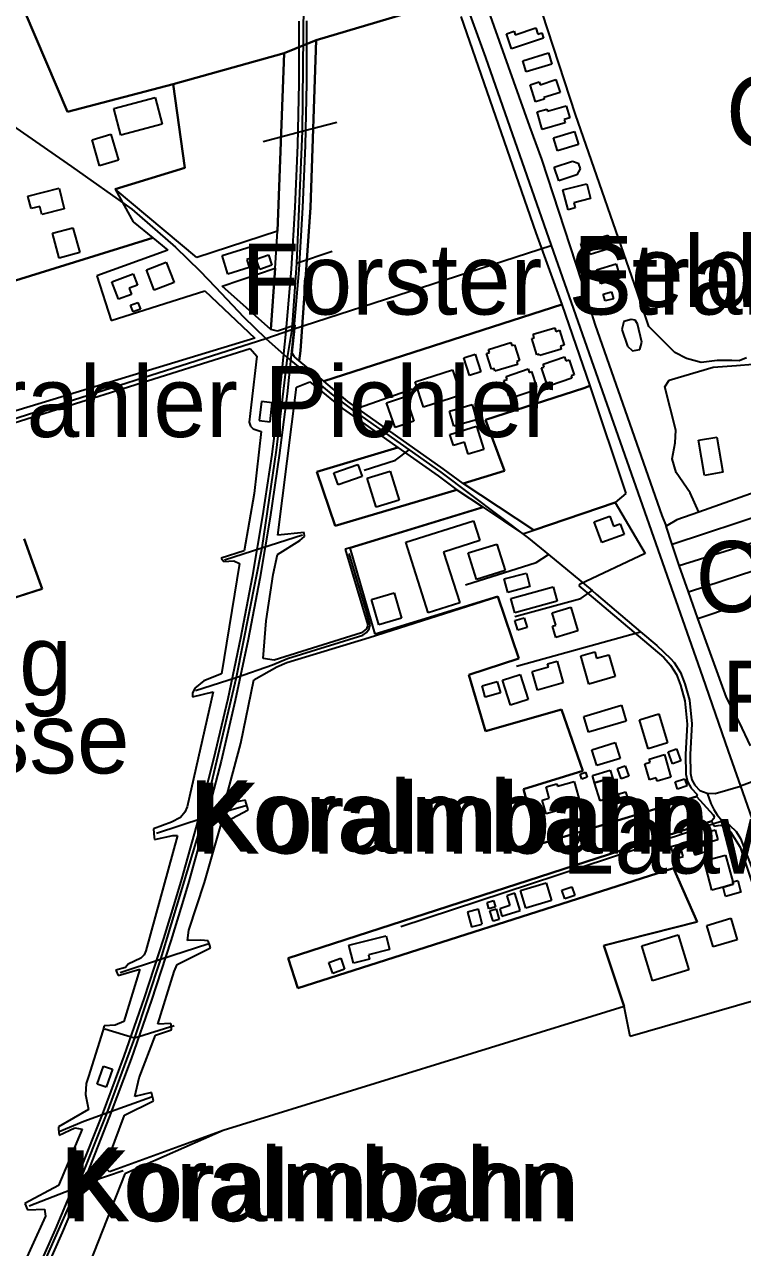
# Model space of a CAD drawing. Extents: x -3657 to 4700, y -7332 to 8131.
# Drawn here: x 968 to 1407, y -2421 to -1674 of the extents above; entities that cross this region are included whole.
import ezdxf

# ---------------------------------------------------------------- set-up
doc = ezdxf.new("R2010")
doc.units = 0
for name, color, linetype in [('OSM_BUILDING_DETACHED', 9, 'CONTINUOUS'), ('OSM_BUILDING_GARAGE', 9, 'CONTINUOUS'), ('OSM_BUILDING_HOUSE', 9, 'CONTINUOUS'), ('OSM_BUILDING_HUT', 9, 'CONTINUOUS'), ('OSM_BUILDING_RESIDENTIAL', 9, 'CONTINUOUS'), ('OSM_BUILDING_SERVICE', 9, 'CONTINUOUS'), ('OSM_BUILDING_YES', 9, 'CONTINUOUS'), ('OSM_HIGHWAY_FOOTWAY', 8, 'CONTINUOUS'), ('OSM_HIGHWAY_PRIMARY', 8, 'CONTINUOUS'), ('OSM_HIGHWAY_SERVICE', 8, 'CONTINUOUS'), ('OSM_HIGHWAY_TRACK', 8, 'CONTINUOUS'), ('OSM_HIGHWAY_UNCLASSIFIED', 8, 'CONTINUOUS'), ('OSM_LABELS', 8, 'CONTINUOUS'), ('OSM_LANDUSE_CONSTRUCTION', 3, 'CONTINUOUS'), ('OSM_LANDUSE_FARMLAND', 3, 'CONTINUOUS'), ('OSM_LANDUSE_FOREST', 3, 'CONTINUOUS'), ('OSM_LANDUSE_GRASS', 3, 'CONTINUOUS'), ('OSM_LANDUSE_RESIDENTIAL', 3, 'CONTINUOUS'), ('OSM_LEISURE_PITCH', 3, 'CONTINUOUS'), ('OSM_NATURAL_WATER', 4, 'CONTINUOUS'), ('OSM_RAILWAY_RAIL', 5, 'CONTINUOUS')]:
    doc.layers.add(name, color=color, linetype=linetype)

msp = doc.modelspace()

# ---------------------------------------------------------------- linework, layer by layer
at = {"layer": 'OSM_BUILDING_DETACHED'}
for p, q in [((984.799305, -1801.419636), (997.313666, -1797.961474)), ((988.978343, -1816.531027), (984.799305, -1801.419636)), ((997.313666, -1797.961474), (1001.492704, -1813.072864)), ((1001.492704, -1813.072864), (988.978343, -1816.531027)), ((1286.585022, -2139.785798), (1293.168335, -2137.917723)), ((1293.168335, -2137.917723), (1293.547558, -2139.285421)), ((1293.547558, -2139.285421), (1303.680398, -2136.427711)), ((1303.680398, -2136.427711), (1307.609149, -2150.327077)), ((1288.503891, -2146.590927), (1286.585022, -2139.785798)), ((1284.127657, -2147.825191), (1288.503891, -2146.590927)), ((1286.516762, -2156.287125), (1284.127657, -2147.825191)), ((1307.609149, -2150.327077), (1286.516762, -2156.287125)), ((1383.135216, -2184.908699), (1396.256334, -2181.417178)), ((1396.256334, -2181.417178), (1400.624983, -2197.896266)), ((1387.883088, -2202.822202), (1383.135216, -2184.908699)), ((1400.624983, -2197.896266), (1401.011791, -2199.330681)), ((1394.747026, -2200.998605), (1387.883088, -2202.822202)), ((1401.011791, -2199.330681), (1394.747026, -2200.998605))]:
    msp.add_line(p, q, dxfattribs=at)
at = {"layer": 'OSM_BUILDING_GARAGE'}
for p, q in [((1267.555609, -2038.142515), (1273.206032, -2036.50795)), ((1269.269697, -2044.080324), (1267.555609, -2038.142515)), ((1273.206032, -2036.50795), (1274.927705, -2042.445759)), ((1274.927705, -2042.445759), (1269.269697, -2044.080324)), ((1361.094771, -2118.347416), (1366.282542, -2116.479341)), ((1363.749332, -2125.71964), (1361.094771, -2118.347416)), ((1366.282542, -2116.479341), (1368.937104, -2123.851565)), ((1330.241182, -2128.610708), (1334.989055, -2126.987262)), ((1332.38, -2134.848743), (1330.241182, -2128.610708)), ((1334.989055, -2126.987262), (1337.127873, -2133.225297)), ((1368.937104, -2123.851565), (1363.749332, -2125.71964)), ((1337.127873, -2133.225297), (1332.38, -2134.848743)), ((1365.486174, -2136.727937), (1371.265533, -2134.782026)), ((1366.949975, -2141.075659), (1365.486174, -2136.727937)), ((1371.265533, -2134.782026), (1372.729335, -2139.129748)), ((1330.567314, -2144.300312), (1335.095237, -2142.743583)), ((1332.463429, -2149.837819), (1330.567314, -2144.300312)), ((1335.095237, -2142.743583), (1336.991353, -2148.28109)), ((1372.729335, -2139.129748), (1366.949975, -2141.075659)), ((1336.991353, -2148.28109), (1332.463429, -2149.837819))]:
    msp.add_line(p, q, dxfattribs=at)
at = {"layer": 'OSM_BUILDING_HOUSE'}
for p, q in [((1272.348988, -1695.884531), (1288.018486, -1691.08091)), ((1274.465053, -1702.800856), (1272.348988, -1695.884531)), ((1288.018486, -1691.08091), (1290.13455, -1697.986115)), ((1290.13455, -1697.986115), (1274.465053, -1702.800856)), ((1276.793483, -1710.551142), (1282.421153, -1708.738665)), ((1280.145815, -1720.992346), (1276.793483, -1710.551142)), ((1282.421153, -1708.738665), (1283.005157, -1710.5845)), ((1283.005157, -1710.5845), (1292.614669, -1707.493281)), ((1292.614669, -1707.493281), (1295.109957, -1715.243568)), ((1022.380311, -1725.028721), (1047.575891, -1718.379265)), ((1047.575891, -1718.379265), (1051.906619, -1734.758277)), ((1285.363924, -1719.313302), (1280.145815, -1720.992346)), ((1295.109957, -1715.243568), (1285.090883, -1718.468221)), ((1285.090883, -1718.468221), (1285.363924, -1719.313302)), ((1026.703454, -1741.418854), (1022.380311, -1725.028721)), ((1281.109041, -1727.219261), (1287.10835, -1725.462382)), ((1287.10835, -1725.462382), (1287.495158, -1726.785601)), ((1287.495158, -1726.785601), (1298.826343, -1723.460873)), ((1298.826343, -1723.460873), (1301.010668, -1730.922053)), ((1284.241424, -1737.916213), (1281.109041, -1727.219261)), ((1298.212002, -1733.813121), (1284.241424, -1737.916213)), ((1301.010668, -1730.922053), (1297.650751, -1731.900568)), ((1297.650751, -1731.900568), (1298.212002, -1733.813121)), ((1051.906619, -1734.758277), (1026.703454, -1741.418854)), ((1291.090192, -1743.131255), (1303.862425, -1739.217194)), ((1303.862425, -1739.217194), (1306.297037, -1747.167631)), ((1293.524804, -1751.081693), (1291.090192, -1743.131255)), ((1306.297037, -1747.167631), (1293.524804, -1751.081693)), ((1291.514922, -1761.033639), (1302.671665, -1757.297489)), ((1294.29842, -1769.395497), (1291.514922, -1761.033639)), ((1302.671665, -1757.297489), (1306.213608, -1758.576231)), ((1307.32094, -1762.034393), (1305.371733, -1765.659348)), ((1306.213608, -1758.576231), (1307.32094, -1762.034393)), ((1305.371733, -1765.659348), (1294.29842, -1769.395497)), ((1296.869552, -1774.921885), (1311.393795, -1771.063421)), ((1311.393795, -1771.063421), (1313.790485, -1780.125808)), ((969.827578, -1778.735871), (988.834238, -1773.910011)), ((971.754031, -1786.319365), (969.827578, -1778.735871)), ((988.834238, -1773.910011), (992.012127, -1786.397201)), ((1300.06261, -1786.964296), (1296.869552, -1774.921885)), ((977.176921, -1784.940548), (971.754031, -1786.319365)), ((978.420773, -1789.844244), (977.176921, -1784.940548)), ((992.012127, -1786.397201), (978.420773, -1789.844244)), ((1304.309909, -1785.841227), (1300.06261, -1786.964296)), ((1313.790485, -1780.125808), (1303.521125, -1782.850083)), ((1303.521125, -1782.850083), (1304.309909, -1785.841227)), ((1088.509229, -1814.896461), (1106.226531, -1809.403432)), ((1092.066342, -1826.360658), (1088.509229, -1814.896461)), ((1108.289505, -1816.052888), (1103.632645, -1817.498422)), ((1106.226531, -1809.403432), (1108.289505, -1816.052888)), ((1042.244015, -1823.769816), (1054.371569, -1819.110749)), ((1047.007057, -1836.212529), (1042.244015, -1823.769816)), ((1054.371569, -1819.110749), (1059.142195, -1831.564581)), ((1105.126784, -1822.313163), (1092.066342, -1826.360658)), ((1103.632645, -1817.498422), (1105.126784, -1822.313163)), ((1059.142195, -1831.564581), (1047.007057, -1836.212529)), ((1189.10194, -1905.042188), (1200.562062, -1901.117007)), ((1194.282127, -1920.175818), (1189.10194, -1905.042188)), ((1200.562062, -1901.117007), (1205.742249, -1916.250637)), ((1205.742249, -1916.250637), (1194.282127, -1920.175818)), ((1227.8282, -1924.367866), (1244.058947, -1919.386334)), ((1244.058947, -1919.386334), (1248.420013, -1933.585926)), ((1229.891174, -1931.07292), (1227.8282, -1924.367866)), ((1236.671682, -1928.993575), (1229.891174, -1931.07292)), ((1238.969774, -1936.488113), (1236.671682, -1928.993575)), ((1248.420013, -1933.585926), (1238.969774, -1936.488113)), ((1156.837642, -1947.72992), (1171.566666, -1942.637193)), ((1171.566666, -1942.637193), (1174.145383, -1950.120611)), ((1159.416359, -1955.20222), (1156.837642, -1947.72992)), ((1174.145383, -1950.120611), (1159.416359, -1955.20222)), ((1177.28535, -1951.076888), (1191.22559, -1946.762525)), ((1182.784084, -1968.823598), (1177.28535, -1951.076888)), ((1191.22559, -1946.762525), (1196.724324, -1964.509235)), ((1196.724324, -1964.509235), (1182.784084, -1968.823598)), ((1316.012732, -1977.77479), (1325.47814, -1974.349986)), ((1320.608916, -1990.48437), (1316.012732, -1977.77479)), ((1325.47814, -1974.349986), (1327.700387, -1980.487946)), ((1327.700387, -1980.487946), (1331.917348, -1978.964575)), ((1331.917348, -1978.964575), (1334.291284, -1985.536196)), ((1334.291284, -1985.536196), (1320.608916, -1990.48437)), ((1239.007696, -1996.700166), (1256.535386, -1991.318332)), ((1256.535386, -1991.318332), (1261.525962, -2007.552791)), ((1243.990687, -2012.945745), (1239.007696, -1996.700166)), ((1261.525962, -2007.552791), (1243.990687, -2012.945745)), ((1290.20281, -2033.327775), (1301.693269, -2029.969688)), ((1292.447811, -2041.022464), (1290.20281, -2033.327775)), ((1301.693269, -2029.969688), (1305.932983, -2044.480626)), ((1290.483435, -2041.589558), (1292.447811, -2041.022464)), ((1292.478149, -2048.416927), (1290.483435, -2041.589558)), ((1305.932983, -2044.480626), (1292.478149, -2048.416927)), ((1287.495158, -2064.506832), (1293.266933, -2062.905626)), ((1293.266933, -2062.905626), (1296.952981, -2076.237897)), ((1307.753254, -2059.580897), (1316.369202, -2057.156848)), ((1312.614894, -2076.905067), (1307.753254, -2059.580897)), ((1316.369202, -2057.156848), (1317.468949, -2061.082029)), ((1317.468949, -2061.082029), (1325.023073, -2058.958206)), ((1325.023073, -2058.958206), (1328.784965, -2072.357194)), ((1278.060088, -2069.1659), (1288.018486, -2066.408266)), ((1281.222808, -2080.596738), (1278.060088, -2069.1659)), ((1288.018486, -2066.408266), (1287.495158, -2064.506832)), ((1259.895303, -2074.614451), (1270.809343, -2071.13405)), ((1264.756943, -2089.848156), (1259.895303, -2074.614451)), ((1270.809343, -2071.13405), (1275.663398, -2086.356636)), ((1296.952981, -2076.237897), (1281.222808, -2080.596738)), ((1328.784965, -2072.357194), (1312.614894, -2076.905067)), ((1275.663398, -2086.356636), (1264.756943, -2089.848156)), ((1343.605003, -2098.688153), (1355.542945, -2095.107676)), ((1348.929295, -2116.490461), (1343.605003, -2098.688153)), ((1355.542945, -2095.107676), (1360.867237, -2112.921104)), ((1360.867237, -2112.921104), (1348.929295, -2116.490461)), ((1349.543636, -2122.795213), (1358.940784, -2120.070937)), ((1350.112471, -2124.752244), (1349.543636, -2122.795213)), ((1358.940784, -2120.070937), (1362.907457, -2133.770152)), ((1314.92057, -2132.813876), (1325.804272, -2129.544745)), ((1325.804272, -2129.544745), (1327.123968, -2133.948064)), ((1346.896659, -2125.686281), (1350.112471, -2124.752244)), ((1349.718079, -2135.426957), (1346.896659, -2125.686281)), ((1316.240266, -2137.217195), (1314.92057, -2132.813876)), ((1316.240266, -2137.217195), (1327.123968, -2133.948064)), ((1327.123968, -2133.948064), (1316.240266, -2137.217195)), ((1319.539507, -2148.225493), (1316.240266, -2137.217195)), ((1327.123968, -2133.948064), (1330.423209, -2144.956362)), ((1353.798519, -2134.24829), (1349.718079, -2135.426957)), ((1354.374938, -2136.23868), (1353.798519, -2134.24829)), ((1362.907457, -2133.770152), (1354.374938, -2136.23868)), ((1330.423209, -2144.956362), (1319.539507, -2148.225493)), ((1345.137064, -2236.881208), (1367.245769, -2230.131676)), ((1367.245769, -2230.131676), (1373.768406, -2251.51446)), ((1351.659701, -2258.263992), (1345.137064, -2236.881208)), ((1373.768406, -2251.51446), (1351.659701, -2258.263992))]:
    msp.add_line(p, q, dxfattribs=at)
at = {"layer": 'OSM_BUILDING_HUT'}
for p, q in [((1247.471955, -2077.961419), (1256.724998, -2075.370577)), ((1249.398408, -2084.833265), (1247.471955, -2077.961419)), ((1256.724998, -2075.370577), (1258.651451, -2082.231304)), ((1258.651451, -2082.231304), (1249.398408, -2084.833265)), ((1307.442291, -2131.968794), (1310.726363, -2130.845726)), ((1308.458609, -2134.982177), (1307.442291, -2131.968794)), ((1311.750265, -2133.870228), (1308.458609, -2134.982177)), ((1310.726363, -2130.845726), (1311.750265, -2133.870228))]:
    msp.add_line(p, q, dxfattribs=at)
at = {"layer": 'OSM_BUILDING_RESIDENTIAL'}
for p, q in [((1265.00723, -2024.721288), (1290.801983, -2017.460259)), ((1290.801983, -2017.460259), (1293.259348, -2026.20018)), ((1267.464595, -2033.461209), (1265.00723, -2024.721288)), ((1293.259348, -2026.20018), (1267.464595, -2033.461209))]:
    msp.add_line(p, q, dxfattribs=at)
at = {"layer": 'OSM_BUILDING_SERVICE'}
for p, q in [((1112.627816, -1904.197107), (1111.277782, -1915.905932)), ((1119.180791, -1904.953232), (1112.627816, -1904.197107)), ((1117.830757, -1916.662058), (1119.180791, -1904.953232)), ((1111.277782, -1915.905932), (1117.830757, -1916.662058)), ((1012.088197, -2321.411591), (1015.971441, -2310.425532)), ((1015.971441, -2310.425532), (1021.561189, -2312.404802)), ((1021.561189, -2312.404802), (1017.67036, -2323.379741)), ((1017.67036, -2323.379741), (1012.088197, -2321.411591))]:
    msp.add_line(p, q, dxfattribs=at)
at = {"layer": 'OSM_BUILDING_YES'}
for p, q in [((1262.390591, -1679.46104), (1267.017112, -1677.92655)), ((1265.439544, -1688.623502), (1262.390591, -1679.46104)), ((1267.017112, -1677.92655), (1267.714882, -1680.039254)), ((1267.714882, -1680.039254), (1280.259582, -1675.858325)), ((1280.259582, -1675.858325), (1281.518602, -1679.638952)), ((1281.518602, -1679.638952), (1283.915292, -1678.838349)), ((1283.915292, -1678.838349), (1284.99987, -1682.10748)), ((1284.99987, -1682.10748), (1265.439544, -1688.623502)), ((1009.024074, -1744.187607), (1020.506949, -1740.84064)), ((1020.506949, -1740.84064), (1025.148639, -1756.774873)), ((1013.665765, -1760.12184), (1009.024074, -1744.187607)), ((1025.148639, -1756.774873), (1013.665765, -1760.12184)), ((1307.776007, -1807.724388), (1324.363224, -1802.64278)), ((1309.528018, -1813.428688), (1307.776007, -1807.724388)), ((1324.363224, -1802.64278), (1326.737161, -1810.370828)), ((1109.358914, -1817.264913), (1116.829608, -1814.651832)), ((1116.829608, -1814.651832), (1118.99118, -1820.812031)), ((1312.804505, -1812.427934), (1309.528018, -1813.428688)), ((1313.426431, -1814.451681), (1312.804505, -1812.427934)), ((1326.737161, -1810.370828), (1313.426431, -1814.451681)), ((1111.520485, -1823.436231), (1109.358914, -1817.264913)), ((1118.99118, -1820.812031), (1111.520485, -1823.436231)), ((1317.415858, -1823.658621), (1329.331047, -1820.022547)), ((1320.009744, -1832.187272), (1317.415858, -1823.658621)), ((1329.331047, -1820.022547), (1331.932517, -1828.540079)), ((1021.174381, -1830.986367), (1034.242408, -1826.160507)), ((1025.141055, -1841.716677), (1021.174381, -1830.986367)), ((1034.242408, -1826.160507), (1036.813541, -1833.132429)), ((1331.932517, -1828.540079), (1320.009744, -1832.187272)), ((1033.066817, -1838.781131), (1025.141055, -1841.716677)), ((1036.813541, -1833.132429), (1031.67886, -1835.033862)), ((1031.67886, -1835.033862), (1033.066817, -1838.781131)), ((1321.53422, -1838.558742), (1326.615809, -1837.235522)), ((1322.626383, -1842.76191), (1321.53422, -1838.558742)), ((1326.615809, -1837.235522), (1327.707972, -1841.43869)), ((1032.52832, -1845.286035), (1037.078997, -1843.62923)), ((1034.060381, -1849.478083), (1032.52832, -1845.286035)), ((1037.078997, -1843.62923), (1038.611058, -1847.821279)), ((1327.707972, -1841.43869), (1322.626383, -1842.76191)), ((1038.611058, -1847.821279), (1034.060381, -1849.478083)), ((1278.644091, -1863.077223), (1291.825885, -1859.207639)), ((1291.825885, -1859.207639), (1292.455395, -1861.353701)), ((1292.455395, -1861.353701), (1294.85967, -1860.642054)), ((1294.85967, -1860.642054), (1297.536985, -1869.760038)), ((1334.185102, -1855.2491), (1332.948835, -1860.119438)), ((1332.948835, -1860.119438), (1336.316336, -1870.482805)), ((1338.523414, -1854.181629), (1334.185102, -1855.2491)), ((1341.003533, -1854.537452), (1338.523414, -1854.181629)), ((1342.421827, -1856.750232), (1341.003533, -1854.537452)), ((1345.167402, -1868.003158), (1342.421827, -1856.750232)), ((1251.302108, -1872.361999), (1265.120997, -1868.147712)), ((1265.120997, -1868.147712), (1265.705, -1870.071384)), ((1277.840138, -1865.668065), (1279.281186, -1865.245524)), ((1280.813247, -1875.786803), (1277.840138, -1865.668065)), ((1279.281186, -1865.245524), (1278.644091, -1863.077223)), ((1343.840121, -1872.517672), (1345.167402, -1868.003158)), ((1236.353135, -1877.554802), (1243.148812, -1875.353143)), ((1243.148812, -1875.353143), (1246.645249, -1886.15017)), ((1250.194777, -1874.875005), (1251.908865, -1874.352388)), ((1253.129963, -1884.482246), (1250.194777, -1874.875005)), ((1251.908865, -1874.352388), (1251.302108, -1872.361999)), ((1265.705, -1870.071384), (1267.290153, -1869.593246)), ((1267.290153, -1869.593246), (1270.217755, -1879.200487)), ((1282.428737, -1875.308665), (1280.813247, -1875.786803)), ((1282.67144, -1876.142627), (1282.428737, -1875.308665)), ((1295.84565, -1872.273043), (1282.67144, -1876.142627)), ((1297.536985, -1869.760038), (1295.299568, -1870.416088)), ((1295.299568, -1870.416088), (1295.84565, -1872.273043)), ((1336.316336, -1870.482805), (1339.410796, -1873.140364)), ((1339.410796, -1873.140364), (1343.840121, -1872.517672)), ((1239.849571, -1888.35183), (1236.353135, -1877.554802)), ((1269.15593, -1881.513342), (1255.337041, -1885.727629)), ((1270.217755, -1879.200487), (1268.602264, -1879.689745)), ((1268.602264, -1879.689745), (1269.15593, -1881.513342)), ((1283.680174, -1883.715001), (1285.333586, -1883.159027)), ((1286.979414, -1893.477916), (1283.680174, -1883.715001)), ((1284.749583, -1881.413266), (1297.825194, -1876.987708)), ((1285.333586, -1883.159027), (1284.749583, -1881.413266)), ((1297.825194, -1876.987708), (1298.613978, -1879.333921)), ((1298.613978, -1879.333921), (1300.654198, -1878.644513)), ((1300.654198, -1878.644513), (1303.756243, -1887.818094)), ((1206.56137, -1892.199174), (1229.451275, -1884.83807)), ((1229.451275, -1884.83807), (1234.44185, -1900.349762)), ((1246.645249, -1886.15017), (1239.849571, -1888.35183)), ((1254.798545, -1883.97075), (1253.129963, -1884.482246)), ((1255.337041, -1885.727629), (1254.798545, -1883.97075)), ((1260.676502, -1891.454168), (1262.724307, -1890.775879)), ((1262.087212, -1888.841087), (1275.595138, -1884.326573)), ((1262.724307, -1890.775879), (1262.087212, -1888.841087)), ((1275.595138, -1884.326573), (1276.285324, -1886.394799)), ((1276.285324, -1886.394799), (1277.551929, -1885.972258)), ((1277.551929, -1885.972258), (1280.684311, -1895.345991)), ((1302.337949, -1889.908559), (1289.262337, -1894.334117)), ((1303.756243, -1887.818094), (1301.852543, -1888.463025)), ((1301.852543, -1888.463025), (1302.337949, -1889.908559)), ((1211.551946, -1907.710866), (1206.56137, -1892.199174)), ((1263.778547, -1900.727825), (1260.676502, -1891.454168)), ((1279.910696, -1897.33638), (1266.395186, -1901.862013)), ((1280.684311, -1895.345991), (1279.387368, -1895.779651)), ((1279.387368, -1895.779651), (1279.910696, -1897.33638)), ((1288.769347, -1892.877463), (1286.979414, -1893.477916)), ((1289.262337, -1894.334117), (1288.769347, -1892.877463)), ((1234.44185, -1900.349762), (1211.551946, -1907.710866)), ((1227.562744, -1910.023721), (1241.34371, -1906.009584)), ((1241.34371, -1906.009584), (1244.051363, -1915.316599)), ((1265.788429, -1900.060655), (1263.778547, -1900.727825)), ((1266.395186, -1901.862013), (1265.788429, -1900.060655)), ((1230.262812, -1919.330736), (1227.562744, -1910.023721)), ((1244.051363, -1915.316599), (1230.262812, -1919.330736)), ((1200.850271, -1990.25086), (1242.140079, -1977.152098)), ((1242.140079, -1977.152098), (1245.970232, -1989.250106)), ((1214.51747, -2033.361134), (1200.850271, -1990.25086)), ((1245.970232, -1989.250106), (1223.944956, -1996.244267)), ((1223.944956, -1996.244267), (1233.774418, -2027.256532)), ((1261.002634, -2012.645519), (1274.57882, -2009.131759)), ((1274.57882, -2009.131759), (1276.710054, -2017.371303)), ((1263.133868, -2020.885063), (1261.002634, -2012.645519)), ((1276.710054, -2017.371303), (1263.133868, -2020.885063)), ((1179.909573, -2025.221665), (1193.675371, -2021.218648)), ((1184.399574, -2040.699999), (1179.909573, -2025.221665)), ((1193.675371, -2021.218648), (1198.172956, -2036.696981)), ((1233.774418, -2027.256532), (1214.51747, -2033.361134)), ((1198.172956, -2036.696981), (1184.399574, -2040.699999)), ((1309.626616, -2096.753361), (1332.615118, -2089.903754)), ((1332.615118, -2089.903754), (1335.47446, -2099.510995)), ((1312.493542, -2106.360603), (1309.626616, -2096.753361)), ((1335.47446, -2099.510995), (1312.493542, -2106.360603)), ((1314.49584, -2117.068674), (1328.784965, -2112.643116)), ((1328.784965, -2112.643116), (1331.788412, -2122.372672)), ((1317.499287, -2126.787111), (1314.49584, -2117.068674)), ((1331.788412, -2122.372672), (1317.499287, -2126.787111)), ((1386.495132, -2166.961838), (1389.915724, -2166.03892)), ((1388.163713, -2173.144276), (1386.495132, -2166.961838)), ((1389.915724, -2166.03892), (1391.584305, -2172.221358)), ((1368.406192, -2174.956753), (1362.831612, -2176.469004)), ((1370.408489, -2182.351216), (1368.406192, -2174.956753)), ((1376.112004, -2176.591319), (1386.017311, -2173.522339)), ((1386.017311, -2173.522339), (1387.564541, -2178.514991)), ((1391.584305, -2172.221358), (1388.163713, -2173.144276)), ((1362.831612, -2176.469004), (1364.83391, -2183.863467)), ((1364.83391, -2183.863467), (1370.408489, -2182.351216)), ((1377.659234, -2181.59509), (1376.112004, -2176.591319)), ((1387.564541, -2178.514991), (1377.659234, -2181.59509)), ((1400.624983, -2197.896266), (1403.711859, -2197.073424)), ((1401.011791, -2199.330681), (1400.624983, -2197.896266)), ((1403.711859, -2197.073424), (1405.607975, -2204.223258)), ((1267.457011, -2204.790352), (1262.648462, -2206.280364)), ((1270.70316, -2215.34275), (1267.457011, -2204.790352)), ((1271.021708, -2203.144667), (1286.554684, -2198.430002)), ((1274.29061, -2213.908336), (1271.021708, -2203.144667)), ((1286.554684, -2198.430002), (1289.823587, -2209.193671)), ((1296.255211, -2202.822202), (1302.25452, -2200.787335)), ((1298.083066, -2208.215156), (1296.255211, -2202.822202)), ((1302.25452, -2200.787335), (1304.082375, -2206.180288)), ((1394.747026, -2200.998605), (1401.011791, -2199.330681)), ((1396.256334, -2206.714024), (1394.747026, -2200.998605)), ((1405.607975, -2204.223258), (1396.256334, -2206.714024)), ((1250.467817, -2210.372337), (1254.411737, -2209.227029)), ((1251.613071, -2214.308638), (1250.467817, -2210.372337)), ((1254.411737, -2209.227029), (1255.556991, -2213.16333)), ((1264.506655, -2212.307129), (1258.211552, -2214.241921)), ((1262.648462, -2206.280364), (1264.506655, -2212.307129)), ((1289.823587, -2209.193671), (1274.29061, -2213.908336)), ((1304.082375, -2206.180288), (1298.083066, -2208.215156)), ((1245.211786, -2214.586625), (1238.620889, -2216.332385)), ((1238.620889, -2216.332385), (1241.00241, -2225.350294)), ((1247.593306, -2223.604534), (1245.211786, -2214.586625)), ((1255.556991, -2213.16333), (1251.613071, -2214.308638)), ((1252.250166, -2215.476184), (1256.004474, -2214.375355)), ((1254.146281, -2221.947729), (1252.250166, -2215.476184)), ((1256.004474, -2214.375355), (1257.900589, -2220.846899)), ((1258.211552, -2214.241921), (1259.607093, -2218.756435)), ((1259.607093, -2218.756435), (1270.70316, -2215.34275)), ((1384.796213, -2224.427376), (1399.601081, -2220.113013)), ((1399.601081, -2220.113013), (1403.431234, -2233.278492)), ((1241.00241, -2225.350294), (1247.593306, -2223.604534)), ((1257.900589, -2220.846899), (1254.146281, -2221.947729)), ((1388.618781, -2237.592855), (1384.796213, -2224.427376)), ((1165.984502, -2236.60322), (1188.76064, -2230.821084)), ((1188.76064, -2230.821084), (1190.891873, -2239.216301)), ((1403.431234, -2233.278492), (1388.618781, -2237.592855)), ((1168.767999, -2247.57816), (1165.984502, -2236.60322)), ((1190.891873, -2239.216301), (1178.013458, -2242.485432)), ((1178.013458, -2242.485432), (1178.665722, -2245.065154)), ((1153.781104, -2247.066663), (1161.031849, -2244.520299)), ((1156.117118, -2253.749478), (1153.781104, -2247.066663)), ((1161.031849, -2244.520299), (1163.375447, -2251.203114)), ((1178.665722, -2245.065154), (1168.767999, -2247.57816)), ((1163.375447, -2251.203114), (1156.117118, -2253.749478))]:
    msp.add_line(p, q, dxfattribs=at)
at = {"layer": 'OSM_HIGHWAY_FOOTWAY'}
for p, q in [((1361.87597, -1891.153942), (1388.709795, -1883.314699)), ((1388.709795, -1883.314699), (1403.021673, -1882.20275)), ((1403.021673, -1882.20275), (1412.85872, -1881.368788)), ((1359.213824, -1895.156959), (1361.87597, -1891.153942)), ((1365.880566, -1921.832622), (1359.213824, -1895.156959)), ((1365.379991, -1929.505072), (1365.880566, -1921.832622)), ((1363.544552, -1939.334704), (1365.379991, -1929.505072)), ((1366.047424, -1947.674323), (1363.544552, -1939.334704)), ((1374.542021, -1960.00584), (1366.047424, -1947.674323)), ((1379.858728, -1971.792503), (1374.542021, -1960.00584))]:
    msp.add_line(p, q, dxfattribs=at)
at = {"layer": 'OSM_HIGHWAY_PRIMARY'}
for p, q in [((1223.012067, -1620.627805), (1249.504591, -1693.894142)), ((1249.504591, -1693.894142), (1289.762912, -1808.758501)), ((1289.762912, -1808.758501), (1382.08856, -2072.501748)), ((1382.08856, -2072.501748), (1397.970422, -2117.913756)), ((1397.970422, -2117.913756), (1405.471454, -2139.385496)), ((1405.471454, -2139.385496), (1412.335392, -2159.011401))]:
    msp.add_line(p, q, dxfattribs=at)
at = {"layer": 'OSM_HIGHWAY_SERVICE'}
for p, q in [((1247.25959, -1653.986283), (1276.399091, -1736.148214)), ((1276.399091, -1736.148214), (1283.839447, -1756.040986)), ((1283.839447, -1756.040986), (1308.261413, -1830.875172)), ((1308.261413, -1830.875172), (1316.53606, -1857.539715)), ((1316.53606, -1857.539715), (1357.340462, -1973.871848)), ((1204.923127, -1896.769286), (1168.358439, -1909.456627)), ((1194.547584, -1940.124188), (1202.958751, -1933.808316)), ((1483.523146, -1934.953623), (1379.858728, -1971.792503)), ((1175.320974, -1946.117594), (1194.547584, -1940.124188)), ((1489.810665, -1949.809266), (1363.64315, -1991.540722)), ((1368.004215, -2004.450453), (1494.945345, -1964.653788)), ((1379.858728, -1971.792503), (1366.510076, -1976.529407)), ((1357.340462, -1973.871848), (1359.896426, -1980.39899)), ((1366.510076, -1976.529407), (1359.896426, -1980.39899)), ((1363.64315, -1991.540722), (1359.896426, -1980.39899)), ((1373.563625, -2020.473642), (1500.102779, -1979.375997)), ((1368.004215, -2004.450453), (1363.64315, -1991.540722)), ((1379.251971, -2036.763698), (1505.245044, -1994.331714)), ((1237.26327, -2016.326071), (1280.593298, -2002.693573)), ((1280.593298, -2002.693573), (1287.995732, -1997.71204)), ((1373.563625, -2020.473642), (1368.004215, -2004.450453)), ((1267.373582, -2035.662868), (1307.859436, -2024.67681)), ((1307.859436, -2024.67681), (1314.647529, -2019.784233)), ((1379.251971, -2036.763698), (1373.563625, -2020.473642)), ((1396.893428, -2085.122372), (1379.251971, -2036.763698)), ((1268.3899, -2065.985725), (1344.371033, -2044.903167)), ((1404.743346, -2100.367196), (1396.893428, -2085.122372)), ((1411.425256, -2114.622386), (1404.743346, -2100.367196)), ((1385.038915, -2143.666501), (1387.238409, -2149.915656)), ((1387.238409, -2149.915656), (1389.134524, -2153.507252)), ((1388.459507, -2162.31389), (1394.132684, -2160.445815)), ((1389.134524, -2153.507252), (1391.189913, -2156.943175)), ((1391.189913, -2156.943175), (1394.132684, -2160.445815)), ((1394.132684, -2160.445815), (1398.599932, -2163.158971)), ((1197.83924, -2225.016709), (1388.459507, -2162.31389)), ((1398.599932, -2163.158971), (1402.665204, -2167.061913)), ((1402.665204, -2167.061913), (1405.388025, -2171.365157)), ((1405.388025, -2171.365157), (1422.915715, -2216.688209))]:
    msp.add_line(p, q, dxfattribs=at)
at = {"layer": 'OSM_HIGHWAY_TRACK'}
for p, q in [((1138.293634, -1660.935966), (1137.482096, -1739.005924)), ((1137.482096, -1739.005924), (1158.748926, -1733.39058)), ((1113.537952, -1745.344035), (1137.482096, -1739.005924)), ((1137.482096, -1739.005924), (1133.924984, -1819.755679)), ((1131.217331, -1860.28623), (1289.762912, -1808.758501)), ((1133.924984, -1819.755679), (1155.851662, -1812.383456)), ((1133.924984, -1819.755679), (1131.217331, -1860.28623)), ((1115.191364, -1865.623587), (1131.217331, -1860.28623)), ((1131.217331, -1860.28623), (1128.350405, -1877.399129)), ((735.604242, -1986.737101), (1115.191364, -1865.623587)), ((1128.350405, -1877.399129), (1121.607819, -1933.997347)), ((1121.607819, -1933.997347), (1112.711245, -1993.653425)), ((1112.711245, -1993.653425), (1137.755137, -1985.669629)), ((1089.912355, -2000.936693), (1112.711245, -1993.653425)), ((1112.711245, -1993.653425), (1097.185853, -2072.824213)), ((1176.587579, -2031.89336), (1166.21962, -1997.211663)), ((1179.022191, -2040.755596), (1176.587579, -2031.89336)), ((1178.369928, -2043.257482), (1179.022191, -2040.755596)), ((1128.49451, -2061.293299), (1174.471514, -2047.115946)), ((1174.471514, -2047.115946), (1176.708931, -2045.503619)), ((1176.708931, -2045.503619), (1178.369928, -2043.257482)), ((1119.431078, -2065.229599), (1128.49451, -2061.293299)), ((1097.185853, -2072.824213), (1119.431078, -2065.229599)), ((1072.172299, -2080.885845), (1097.185853, -2072.824213)), ((1097.185853, -2072.824213), (1076.912588, -2158.766772)), ((1076.912588, -2158.766772), (1103.071395, -2151.116561)), ((1048.334337, -2168.029309), (1076.912588, -2158.766772)), ((1076.912588, -2158.766772), (1050.814456, -2245.076274)), ((1050.814456, -2245.076274), (1079.900866, -2235.791497)), ((1026.149788, -2253.137906), (1050.814456, -2245.076274)), ((1050.814456, -2245.076274), (1034.985685, -2293.190319)), ((1034.985685, -2293.190319), (1059.2863, -2285.595705)), ((1016.775394, -2287.741767), (1034.985685, -2293.190319)), ((1034.985685, -2293.190319), (1018.155766, -2339.058226)), ((1018.155766, -2339.058226), (1045.41432, -2329.161877)), ((1018.155766, -2339.058226), (999.846876, -2384.381278)), ((1004.056252, -2344.039759), (1018.155766, -2339.058226)), ((988.963174, -2350.455706), (1004.056252, -2344.039759)), ((1008.857216, -2380.756323), (1027.992812, -2374.329257)), ((970.601193, -2395.934431), (999.846876, -2384.381278)), ((999.846876, -2384.381278), (977.085907, -2436.27595)), ((999.846876, -2384.381278), (1008.857216, -2380.756323))]:
    msp.add_line(p, q, dxfattribs=at)
at = {"layer": 'OSM_HIGHWAY_UNCLASSIFIED'}
for p, q in [((942.333905, -1723.138408), (996.509713, -1760.655576)), ((996.509713, -1760.655576), (1033.279182, -1786.741906)), ((1033.279182, -1786.741906), (1060.075084, -1809.87045)), ((1060.075084, -1809.87045), (1074.879952, -1824.259074)), ((1074.879952, -1824.259074), (1084.542556, -1834.42229)), ((1084.542556, -1834.42229), (1101.554503, -1852.39139)), ((1101.554503, -1852.39139), (1115.191364, -1865.623587)), ((1115.191364, -1865.623587), (1128.350405, -1877.399129)), ((1128.350405, -1877.399129), (1139.567823, -1886.517113)), ((1139.567823, -1886.517113), (1155.16906, -1899.615876)), ((1155.16906, -1899.615876), (1168.358439, -1909.456627)), ((1168.358439, -1909.456627), (1202.958751, -1933.808316)), ((1202.958751, -1933.808316), (1222.246037, -1947.374097)), ((1222.246037, -1947.374097), (1275.913685, -1987.704497)), ((1275.913685, -1987.704497), (1287.995732, -1997.71204)), ((1287.995732, -1997.71204), (1314.647529, -2019.784233)), ((1314.647529, -2019.784233), (1317.264169, -2021.952534)), ((1317.264169, -2021.952534), (1344.371033, -2044.903167)), ((1344.371033, -2044.903167), (1354.185326, -2053.398459)), ((1354.185326, -2053.398459), (1362.634416, -2061.204343)), ((1362.634416, -2061.204343), (1364.947677, -2063.706229)), ((1364.947677, -2063.706229), (1368.792999, -2069.899786)), ((1368.792999, -2069.899786), (1371.424807, -2076.782752)), ((1371.424807, -2076.782752), (1374.162798, -2086.667981)), ((1374.162798, -2086.667981), (1375.687274, -2101.278995)), ((1375.687274, -2101.278995), (1374.579943, -2120.070937)), ((1374.579943, -2120.070937), (1374.83023, -2131.657449)), ((1374.83023, -2131.657449), (1375.61143, -2135.415837)), ((1375.61143, -2135.415837), (1377.568221, -2138.762804)), ((1414.868602, -2135.916214), (1405.471454, -2139.385496)), ((1377.568221, -2138.762804), (1380.639928, -2141.954099)), ((1380.639928, -2141.954099), (1385.038915, -2143.666501)), ((1385.038915, -2143.666501), (1389.870217, -2143.855532)), ((1389.870217, -2143.855532), (1405.471454, -2139.385496))]:
    msp.add_line(p, q, dxfattribs=at)
at = {"layer": 'OSM_LANDUSE_CONSTRUCTION'}
for p, q in [((994.006841, -1727.174784), (968.037645, -1665.939737)), ((1220.114803, -1661.414104), (1146.082876, -1683.386221)), ((1146.082876, -1683.386221), (1126.386029, -1691.392256)), ((1126.386029, -1691.392256), (1058.603698, -1710.262035)), ((1058.603698, -1710.262035), (994.006841, -1727.174784))]:
    msp.add_line(p, q, dxfattribs=at)
at = {"layer": 'OSM_LANDUSE_FARMLAND'}
for p, q in [((1146.082876, -1683.386221), (1220.114803, -1661.414104)), ((1234.396344, -1668.875283), (1280.259582, -1801.163888)), ((1142.518179, -1785.674434), (1146.082876, -1683.386221)), ((1058.603698, -1710.262035), (1126.386029, -1691.392256)), ((1126.386029, -1691.392256), (1122.381434, -1800.074177)), ((1065.755845, -1761.289387), (1058.603698, -1710.262035)), ((1023.153926, -1774.388149), (1065.755845, -1761.289387)), ((1073.036928, -1816.275278), (1023.153926, -1774.388149)), ((1136.45061, -1873.340515), (1142.518179, -1785.674434)), ((1122.381434, -1800.074177), (1073.036928, -1816.275278)), ((1280.259582, -1801.163888), (1296.171781, -1844.819016)), ((939.846202, -1837.102088), (1046.081752, -1804.17727)), ((1046.081752, -1804.17727), (1055.448562, -1811.738525)), ((1055.448562, -1811.738525), (1012.035105, -1827.40589)), ((1088.569905, -1833.621687), (1120.963139, -1822.724584)), ((1120.963139, -1822.724584), (1118.293409, -1860.141677)), ((1012.035105, -1827.40589), (1020.802743, -1854.748723)), ((1020.802743, -1854.748723), (1077.913737, -1836.590591)), ((1077.913737, -1836.590591), (1108.608052, -1865.501272)), ((1118.293409, -1860.141677), (1088.569905, -1833.621687)), ((1296.171781, -1844.819016), (1150.633552, -1891.687677)), ((1108.608052, -1865.501272), (903.774504, -1927.592519)), ((943.683939, -1922.900093), (1105.725957, -1871.761547)), ((1105.725957, -1871.761547), (1109.791228, -1876.465092)), ((1135.563228, -1879.345041), (1136.45061, -1873.340515)), ((1109.791228, -1876.465092), (1106.332713, -1906.32093)), ((1150.633552, -1891.687677), (1135.563228, -1879.345041)), ((1122.502785, -1985.892019), (1134.061504, -1895.35711)), ((1134.061504, -1895.35711), (1142.14654, -1892.143577)), ((1142.14654, -1892.143577), (1162.078505, -1908.50035)), ((1249.557682, -1915.472272), (1309.550771, -1896.113236)), ((1309.550771, -1896.113236), (1313.244404, -1894.723299)), ((1313.244404, -1894.723299), (1335.33794, -1960.361664)), ((1106.332713, -1906.32093), (1105.164706, -1916.806611)), ((1162.078505, -1908.50035), (1174.365332, -1917.140196)), ((1105.164706, -1916.806611), (1105.824555, -1919.297378)), ((1105.824555, -1919.297378), (1107.553812, -1920.876346)), ((1107.553812, -1920.876346), (1112.324438, -1922.633226)), ((1174.365332, -1917.140196), (1195.897618, -1932.296065)), ((1261.139154, -1946.573493), (1249.557682, -1915.472272)), ((1112.324438, -1922.633226), (1108.168153, -1960.350545)), ((1195.897618, -1932.296065), (1146.424176, -1947.218424)), ((1146.424176, -1947.218424), (1157.717439, -1980.18772)), ((1235.875314, -1954.423855), (1261.139154, -1946.573493)), ((1157.717439, -1980.18772), (1232.014823, -1958.248961)), ((1232.014823, -1958.248961), (1248.169726, -1968.79024)), ((1279.046068, -1982.845278), (1235.875314, -1954.423855)), ((1108.168153, -1960.350545), (1101.933726, -1995.488141)), ((1328.79255, -1965.854694), (1279.046068, -1982.845278)), ((1335.33794, -1960.361664), (1328.79255, -1965.854694)), ((1248.169726, -1968.79024), (1166.742948, -1993.620067)), ((967.446057, -1988.082559), (973.490873, -2004.650603)), ((973.490873, -2004.650603), (967.446057, -1988.082559)), ((1138.680441, -1984.201856), (1122.502785, -1985.892019)), ((1136.063802, -1989.16115), (1138.953482, -1986.648145)), ((1138.953482, -1986.648145), (1138.680441, -1984.201856)), ((1101.933726, -1995.488141), (1088.046577, -2000.069372)), ((1122.419356, -1997.667562), (1136.063802, -1989.16115)), ((1166.742948, -1993.620067), (1163.747086, -1994.454029)), ((1163.747086, -1994.454029), (1177.619066, -2040.88903)), ((1088.046577, -2000.069372), (1089.525547, -2002.070881)), ((1099.157813, -2003.327384), (1088.243773, -2070.722629)), ((1089.525547, -2002.070881), (1095.767559, -2001.692818)), ((1095.767559, -2001.692818), (1099.157813, -2003.327384)), ((1119.82547, -2009.921243), (1122.419356, -1997.667562)), ((973.490873, -2004.650603), (978.587631, -2018.650045)), ((978.587631, -2018.650045), (973.490873, -2004.650603)), ((1115.532665, -2038.26483), (1119.82547, -2009.921243)), ((978.587631, -2018.650045), (679.539903, -2114.033053)), ((679.539903, -2114.033053), (978.587631, -2018.650045)), ((1178.354759, -2048.372449), (1256.990454, -2023.331351)), ((1256.990454, -2023.331351), (1269.808194, -2061.28218)), ((1113.70481, -2061.304419), (1115.532665, -2038.26483)), ((1177.619066, -2040.88903), (1176.815113, -2043.235243)), ((1173.659977, -2045.514739), (1120.38672, -2062.37189)), ((1128.031857, -2063.750707), (1178.354759, -2048.372449)), ((1176.815113, -2043.235243), (1173.659977, -2045.514739)), ((1120.38672, -2062.37189), (1113.70481, -2061.304419)), ((1269.808194, -2061.28218), (1239.265568, -2071.323081)), ((1088.243773, -2070.722629), (1077.314564, -2075.048112)), ((1107.826852, -2074.303105), (1122.040133, -2066.419385)), ((1122.040133, -2066.419385), (1128.031857, -2063.750707)), ((1077.314564, -2075.048112), (1071.823414, -2079.429192)), ((1099.946597, -2113.099015), (1107.826852, -2074.303105)), ((1239.265568, -2071.323081), (1249.565266, -2105.749031)), ((1083.056002, -2081.619732), (1067.227231, -2152.050598)), ((1071.823414, -2079.429192), (1070.344444, -2082.553769)), ((1070.344444, -2082.553769), (1070.389951, -2084.811026)), ((1070.389951, -2084.811026), (1083.056002, -2081.619732)), ((1249.565266, -2105.749031), (1295.921494, -2092.483476)), ((1295.921494, -2092.483476), (1309.07295, -2129.967286)), ((1089.897186, -2150.26036), (1099.946597, -2113.099015)), ((1309.07295, -2129.967286), (1272.758549, -2141.253571)), ((1272.758549, -2141.253571), (1282.011592, -2175.045709)), ((1067.227231, -2152.050598), (1065.748261, -2155.29749)), ((1102.775601, -2147.869669), (1089.897186, -2150.26036)), ((1103.086564, -2149.059455), (1102.775601, -2147.869669)), ((1104.178726, -2152.984636), (1103.086564, -2149.059455)), ((1104.368338, -2153.751881), (1104.178726, -2152.984636)), ((1282.011592, -2175.045709), (1378.440434, -2145.734726)), ((1378.440434, -2145.734726), (1388.785639, -2156.898697)), ((1063.154375, -2158.466545), (1057.534289, -2161.279777)), ((1065.748261, -2155.29749), (1063.154375, -2158.466545)), ((1088.031408, -2162.469563), (1104.368338, -2153.751881)), ((1389.020758, -2159.066998), (1387.761737, -2160.734922)), ((1388.785639, -2156.898697), (1389.301383, -2157.810495)), ((1389.301383, -2157.810495), (1389.020758, -2159.066998)), ((1057.534289, -2161.279777), (1046.665756, -2165.316153)), ((1046.665756, -2165.316153), (1047.052563, -2170.753585)), ((1077.739294, -2198.296568), (1088.031408, -2162.469563)), ((1387.761737, -2160.734922), (1128.828226, -2244.542538)), ((1061.296182, -2169.586038), (1041.955805, -2240.061383)), ((1047.052563, -2170.753585), (1047.257344, -2172.021207)), ((1047.257344, -2172.021207), (1058.391333, -2169.485963)), ((1058.391333, -2169.485963), (1061.296182, -2169.586038)), ((1134.910964, -2262.822984), (1364.507778, -2189.389855)), ((1364.507778, -2189.389855), (1378.948593, -2222.158999)), ((1068.167704, -2227.429639), (1077.739294, -2198.296568)), ((1067.348582, -2233.734391), (1068.167704, -2227.429639)), ((1378.948593, -2222.158999), (1321.928612, -2236.814491)), ((1075.562554, -2233.500882), (1067.348582, -2233.734391)), ((1080.029801, -2233.945662), (1075.562554, -2233.500882)), ((1080.970275, -2236.770013), (1080.029801, -2233.945662)), ((1040.878812, -2242.496552), (1038.815838, -2244.49806)), ((1041.955805, -2240.061383), (1040.878812, -2242.496552)), ((1061.076233, -2248.412122), (1081.379836, -2238.159949)), ((1081.379836, -2238.159949), (1080.970275, -2236.770013)), ((1321.928612, -2236.814491), (1334.268531, -2274.042552)), ((1029.509704, -2250.135643), (1023.608993, -2251.881403)), ((1031.11761, -2248.089656), (1029.509704, -2250.135643)), ((1038.815838, -2244.49806), (1031.11761, -2248.089656)), ((1059.210455, -2252.570812), (1061.076233, -2248.412122)), ((1128.828226, -2244.542538), (1134.910964, -2262.822984)), ((1023.608993, -2251.881403), (1024.951443, -2255.117176)), ((1024.951443, -2255.117176), (1038.186328, -2251.158636)), ((1038.186328, -2251.158636), (1028.356866, -2283.093819)), ((1049.20655, -2284.706146), (1059.210455, -2252.570812)), ((1334.268531, -2274.042552), (1089.222169, -2349.888612)), ((1016.4796, -2285.729139), (1015.713569, -2288.898194)), ((1023.222186, -2285.395554), (1016.4796, -2285.729139)), ((1028.356866, -2283.093819), (1023.222186, -2285.395554)), ((1057.223326, -2284.38368), (1049.20655, -2284.706146)), ((1057.466029, -2284.772863), (1057.223326, -2284.38368)), ((1057.51912, -2287.830723), (1057.466029, -2284.772863)), ((1015.713569, -2288.898194), (1006.75632, -2316.874838)), ((1037.837443, -2317.7088), (1047.765503, -2291.555753)), ((1047.765503, -2291.555753), (1057.526705, -2288.3311)), ((1057.526705, -2288.3311), (1057.51912, -2287.830723)), ((1006.75632, -2316.874838), (1005.436624, -2321.144723)), ((1005.436624, -2321.144723), (1005.095323, -2327.78306)), ((1035.182881, -2329.084041), (1037.837443, -2317.7088)), ((1005.095323, -2327.78306), (1006.908009, -2337.00112)), ((1028.766427, -2340.514879), (1046.559573, -2331.619285)), ((1045.338475, -2326.604394), (1035.182881, -2329.084041)), ((1045.566009, -2327.3494), (1045.338475, -2326.604394)), ((1046.294117, -2330.685248), (1045.566009, -2327.3494)), ((1046.559573, -2331.619285), (1046.294117, -2330.685248)), ((1006.908009, -2337.00112), (988.44743, -2347.642474)), ((1016.995343, -2372.305509), (1028.766427, -2340.514879)), ((988.44743, -2347.642474), (988.44743, -2349.032411)), ((988.44743, -2349.032411), (989.001096, -2352.679604)), ((1002.956505, -2348.887857), (988.538444, -2383.324926)), ((989.001096, -2352.679604), (998.496842, -2348.109493)), ((998.496842, -2348.109493), (1002.956505, -2348.887857)), ((1089.222169, -2349.888612), (1019.627151, -2375.107621)), ((1019.627151, -2375.107621), (1016.995343, -2372.305509)), ((988.538444, -2383.324926), (967.969385, -2394.333224)), ((967.969385, -2394.333224), (969.546953, -2398.3696)), ((969.546953, -2398.3696), (979.975587, -2397.969298)), ((979.975587, -2397.969298), (980.468577, -2402.161347)), ((980.468577, -2402.161347), (952.375732, -2464.163638))]:
    msp.add_line(p, q, dxfattribs=at)
at = {"layer": 'OSM_LANDUSE_FOREST'}
for p, q in [((1436.097509, -2264.068367), (1337.931826, -2292.334118)), ((1334.268531, -2274.042552), (1089.222169, -2349.888612)), ((1337.931826, -2292.334118), (1334.268531, -2274.042552)), ((1089.222169, -2349.888612), (1029.07739, -2376.353004)), ((1029.07739, -2376.353004), (993.468344, -2466.476492))]:
    msp.add_line(p, q, dxfattribs=at)
at = {"layer": 'OSM_LANDUSE_GRASS'}
for p, q in [((1126.386029, -1691.392256), (1146.082876, -1683.386221)), ((1146.082876, -1683.386221), (1142.518179, -1785.674434)), ((1122.381434, -1800.074177), (1126.386029, -1691.392256)), ((1142.518179, -1785.674434), (1136.45061, -1873.340515)), ((1120.963139, -1822.724584), (1122.381434, -1800.074177)), ((1118.293409, -1860.141677), (1120.963139, -1822.724584)), ((1122.29042, -1861.264746), (1118.293409, -1860.141677)), ((1133.242382, -1857.628671), (1122.29042, -1861.264746)), ((1131.323514, -1874.685973), (1133.242382, -1857.628671)), ((1132.703886, -1876.898752), (1131.323514, -1874.685973)), ((1136.45061, -1873.340515), (1135.563228, -1879.345041)), ((1135.563228, -1879.345041), (1132.703886, -1876.898752))]:
    msp.add_line(p, q, dxfattribs=at)
at = {"layer": 'OSM_LANDUSE_RESIDENTIAL'}
for p, q in [((968.037645, -1665.939737), (994.006841, -1727.174784)), ((994.006841, -1727.174784), (1058.603698, -1710.262035)), ((1058.603698, -1710.262035), (1065.755845, -1761.289387)), ((1065.755845, -1761.289387), (1023.153926, -1774.388149)), ((1023.153926, -1774.388149), (1034.136226, -1794.403236)), ((1034.136226, -1794.403236), (1046.081752, -1804.17727)), ((1046.081752, -1804.17727), (939.846202, -1837.102088)), ((1150.633552, -1891.687677), (1296.171781, -1844.819016)), ((1296.171781, -1844.819016), (1313.244404, -1894.723299)), ((1165.324654, -1904.197107), (1150.633552, -1891.687677)), ((1309.550771, -1896.113236), (1249.557682, -1915.472272)), ((1313.244404, -1894.723299), (1309.550771, -1896.113236)), ((1223.74776, -1945.305871), (1165.324654, -1904.197107)), ((1249.557682, -1915.472272), (1261.139154, -1946.573493)), ((1146.424176, -1947.218424), (1195.897618, -1932.296065)), ((1195.897618, -1932.296065), (1220.58504, -1949.664712)), ((1157.717439, -1980.18772), (1146.424176, -1947.218424)), ((1220.58504, -1949.664712), (1232.014823, -1958.248961)), ((1235.875314, -1954.423855), (1223.74776, -1945.305871)), ((1261.139154, -1946.573493), (1235.875314, -1954.423855)), ((1232.014823, -1958.248961), (1157.717439, -1980.18772)), ((1279.046068, -1982.845278), (1328.79255, -1965.854694)), ((1328.79255, -1965.854694), (1347.215206, -1997.156065)), ((1166.742948, -1993.620067), (1246.637664, -1969.2239)), ((1246.637664, -1969.2239), (1248.169726, -1968.79024)), ((1248.169726, -1968.79024), (1272.273144, -1985.158133)), ((1272.273144, -1985.158133), (1279.046068, -1982.845278)), ((1182.13182, -2046.326462), (1166.742948, -1993.620067)), ((1347.215206, -1997.156065), (1307.427122, -2015.814574)), ((1307.427122, -2015.814574), (1306.592831, -2016.826448)), ((1306.592831, -2016.826448), (1315.428729, -2024.143074)), ((1256.990454, -2023.331351), (1182.13182, -2046.326462)), ((1269.808194, -2061.28218), (1256.990454, -2023.331351)), ((1315.428729, -2024.143074), (1358.508469, -2060.61501)), ((1239.265568, -2071.323081), (1269.808194, -2061.28218)), ((1358.508469, -2060.61501), (1362.642001, -2065.407511)), ((1362.642001, -2065.407511), (1366.221867, -2071.178528)), ((1249.565266, -2105.749031), (1239.265568, -2071.323081)), ((1366.221867, -2071.178528), (1368.70957, -2077.672312)), ((1368.70957, -2077.672312), (1371.348963, -2087.201717)), ((1295.921494, -2092.483476), (1249.565266, -2105.749031)), ((1309.07295, -2129.967286), (1295.921494, -2092.483476)), ((1371.348963, -2087.201717), (1372.820348, -2101.345712)), ((1372.820348, -2101.345712), (1371.720601, -2120.01534)), ((1371.720601, -2120.01534), (1371.986057, -2131.979914)), ((1272.758549, -2141.253571), (1309.07295, -2129.967286)), ((1371.986057, -2131.979914), (1372.911362, -2136.461069)), ((1372.911362, -2136.461069), (1375.277714, -2140.497445)), ((1282.011592, -2175.045709), (1272.758549, -2141.253571)), ((1375.277714, -2140.497445), (1379.016853, -2144.389268)), ((1379.016853, -2144.389268), (1378.440434, -2145.734726)), ((1378.440434, -2145.734726), (1282.011592, -2175.045709)), ((1128.828226, -2244.542538), (1387.761737, -2160.734922)), ((1387.761737, -2160.734922), (1388.459507, -2162.31389)), ((1388.459507, -2162.31389), (1389.422734, -2163.84838)), ((1389.422734, -2163.84838), (1392.78265, -2163.136732)), ((1392.78265, -2163.136732), (1395.80885, -2163.714946)), ((1395.80885, -2163.714946), (1399.396301, -2167.306542)), ((1399.396301, -2167.306542), (1405.190829, -2176.669155)), ((1405.190829, -2176.669155), (1416.559937, -2210.761519)), ((1364.507778, -2189.389855), (1134.910964, -2262.822984)), ((1378.948593, -2222.158999), (1364.507778, -2189.389855)), ((1321.928612, -2236.814491), (1378.948593, -2222.158999)), ((1334.268531, -2274.042552), (1321.928612, -2236.814491)), ((1134.910964, -2262.822984), (1128.828226, -2244.542538)), ((1436.097509, -2264.068367), (1337.931826, -2292.334118)), ((1337.931826, -2292.334118), (1334.268531, -2274.042552))]:
    msp.add_line(p, q, dxfattribs=at)
at = {"layer": 'OSM_LEISURE_PITCH'}
for p, q in [((1379.76013, -1927.859387), (1390.863782, -1925.957954)), ((1383.438594, -1949.342247), (1379.76013, -1927.859387)), ((1390.863782, -1925.957954), (1394.542245, -1947.440814)), ((1394.542245, -1947.440814), (1383.438594, -1949.342247))]:
    msp.add_line(p, q, dxfattribs=at)
at = {"layer": 'OSM_NATURAL_WATER'}
for p, q in [((1304.590534, -1728.876066), (1277.60502, -1646.213757)), ((1342.270138, -1837.26888), (1304.590534, -1728.876066)), ((1349.331271, -1858.295841), (1342.270138, -1837.26888)), ((1365.296562, -1874.31903), (1349.331271, -1858.295841)), ((1372.456294, -1877.943985), (1365.296562, -1874.31903)), ((1381.368036, -1880.279078), (1372.456294, -1877.943985)), ((1391.053393, -1879.067053), (1381.368036, -1880.279078)), ((1396.392854, -1879.178248), (1391.053393, -1879.067053)), ((1398.076604, -1879.211607), (1396.392854, -1879.178248)), ((1400.048564, -1879.244965), (1398.076604, -1879.211607)), ((1404.697839, -1879.333921), (1400.048564, -1879.244965)), ((1409.036151, -1877.577041), (1404.697839, -1879.333921))]:
    msp.add_line(p, q, dxfattribs=at)
at = {"layer": 'OSM_RAILWAY_RAIL'}
for p, q in [((1135.373616, -1671.644037), (1135.403954, -1709.594866)), ((1140.060813, -1671.58844), (1140.083567, -1709.639344)), ((1135.403954, -1709.594866), (1134.630339, -1747.545694)), ((1140.083567, -1709.639344), (1139.309952, -1747.690247)), ((1134.630339, -1747.545694), (1133.060355, -1785.474284)), ((1139.309952, -1747.690247), (1137.739968, -1785.718912)), ((1133.060355, -1785.474284), (1130.701588, -1823.358395)), ((1137.739968, -1785.718912), (1135.373616, -1823.703099)), ((1130.701588, -1823.358395), (1127.538867, -1861.17579)), ((1135.373616, -1823.703099), (1132.203311, -1861.620569)), ((1127.538867, -1861.17579), (1123.587363, -1898.926467)), ((1132.203311, -1861.620569), (1128.236638, -1899.471322)), ((1123.587363, -1898.926467), (1118.83949, -1936.588189)), ((1128.236638, -1899.471322), (1123.481181, -1937.222)), ((1118.83949, -1936.588189), (1113.302833, -1974.138716)), ((1123.481181, -1937.222), (1117.929355, -1974.872602)), ((1113.302833, -1974.138716), (1106.977393, -2011.555808)), ((1117.929355, -1974.872602), (1111.588745, -2012.38977)), ((1106.977393, -2011.555808), (1099.870752, -2048.839467)), ((1111.588745, -2012.38977), (1104.466936, -2049.773505)), ((1099.870752, -2048.839467), (1091.982913, -2085.967453)), ((1104.466936, -2049.773505), (1096.556343, -2086.990447)), ((1091.982913, -2085.967453), (1083.313873, -2122.917527)), ((1096.556343, -2086.990447), (1087.86455, -2124.040596)), ((1083.313873, -2122.917527), (1076.730561, -2148.547958)), ((1087.86455, -2124.040596), (1081.273653, -2149.715505)), ((1076.730561, -2148.547958), (1073.871219, -2159.667451)), ((1081.273653, -2149.715505), (1078.399142, -2160.890595)), ((1073.871219, -2159.667451), (1063.662534, -2196.217223)), ((1078.399142, -2160.890595), (1068.160119, -2197.529323)), ((1063.662534, -2196.217223), (1059.536587, -2209.860841)), ((1068.160119, -2197.529323), (1064.019004, -2211.217419)), ((1059.536587, -2209.860841), (1052.680234, -2232.544606)), ((1064.019004, -2211.217419), (1057.147482, -2233.956781)), ((1052.680234, -2232.544606), (1040.947072, -2268.627359)), ((1057.147482, -2233.956781), (1045.383982, -2270.128491)), ((1040.947072, -2268.627359), (1028.44788, -2304.454365)), ((1045.383982, -2270.128491), (1032.854452, -2306.055572)), ((1028.44788, -2304.454365), (1015.20541, -2340.003383)), ((1032.854452, -2306.055572), (1019.57406, -2341.693546)), ((1015.20541, -2340.003383), (1001.219663, -2375.274413)), ((1019.57406, -2341.693546), (1005.557975, -2377.053532)), ((1001.219663, -2375.274413), (986.498224, -2410.234098)), ((1005.557975, -2377.053532), (990.791029, -2412.113293)), ((986.498224, -2410.234098), (971.041092, -2444.882438)), ((990.791029, -2412.113293), (975.295974, -2446.850588))]:
    msp.add_line(p, q, dxfattribs=at)

# ---------------------------------------------------------------- texts
at = {"layer": 'OSM_LABELS'}
for s, p in [('Copacabana Badesee', (1396.535162, -1748.632771)), ('Feldkirchenstraße', (1302.947857, -1846.423445)), ('Forster Straße', (1100.29274, -1851.058636)), ('Sandstrahler Pichler', (768.930365, -1925.922371)), ('Copacabana', (1377.913488, -2032.930602)), ('Langer Weg', (680.430954, -2084.043075)), ('Feldkirchenstraße', (1393.783679, -2105.942338)), ('Lerchengasse', (667.265184, -2131.51829)), ('Koralmbahn', (1068.393945, -2179.277528)), ('Koralmbahn', (1072.907949, -2180.539965)), ('Laaweg', (1295.986249, -2192.732135)), ('Koralmbahn', (989.321698, -2403.529065)), ('Koralmbahn', (993.67496, -2405.266249))]:
    msp.add_text(s, height=43.418293, dxfattribs=at).set_placement(p)

doc.saveas('drawing.dxf')
